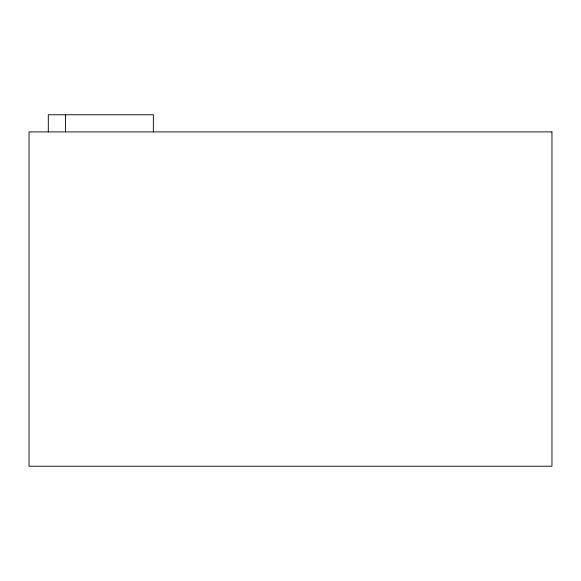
<?xml version="1.0" encoding="UTF-8"?>
<svg xmlns="http://www.w3.org/2000/svg" width="581" height="581" viewBox="0 0 581 581"><rect width="100%" height="100%" fill="white"/><g stroke="black" fill="none" stroke-linecap="round" stroke-linejoin="round"><path stroke-width="0.87" d="M153.348 131.916L153.348 114.769L48.303 114.769L48.303 131.916M65.442 114.769L65.442 131.916M551.95 131.916L29.05 131.916L29.05 466.231L551.95 466.231L551.95 131.916"/></g></svg>
